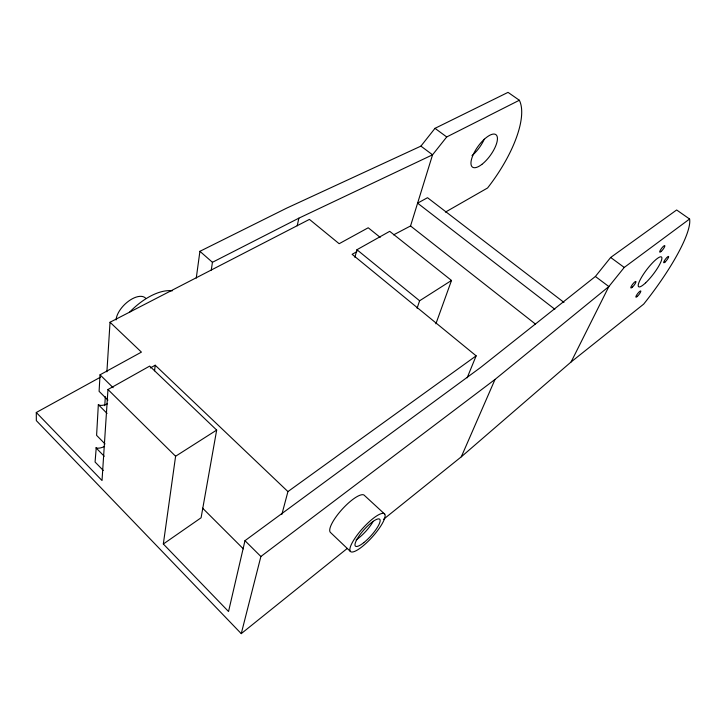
<?xml version="1.0" encoding="UTF-8"?>
<svg xmlns="http://www.w3.org/2000/svg" width="726" height="726" viewBox="0 0 726 726"><rect width="100%" height="100%" fill="white"/><g stroke="black" fill="none" stroke-linecap="round" stroke-linejoin="round"><path stroke-width="1.09" d="M104.562 446.445A17.687 7.941 -42.7 0 1 96.213 447.933L95.079 462.017L103.283 470.466M107.394 403.847A18.331 8.721 -43 0 1 99.299 405.19L98.337 404.681L96.594 435.346L105.034 443.913M380.188 237.366L368.218 227.764L339.151 243.709L309.439 219.388L110.034 322.244L141.425 352.119L100.034 374.816L99.099 391.341L107.929 400.099M104.762 405.662L105.334 396.641M106.903 371.839L110.034 322.244M383.528 519.308L461.3 456.817L571.117 361.947L643.663 304.14A90.242 19.548 -52.3 0 0 689.591 219.016L676.641 209.977L610.666 257.467L595.384 276.479L480.548 367.519L244.971 540.688L228.536 611.519L163.332 544.001L201.093 517.774L216.675 430.073L149.674 366.095L107.965 389.517L102.021 480.53L36.3 412.486L100.515 377.157M154.574 370.814L155.183 365.214L150.264 367.982M196.265 278.076L199.913 251.314L286.652 208.144L420.917 146.117L434.992 128.339L508.037 92.365L519.344 100.252A84.234 32.643 -53.8 0 1 487.554 187.998L445.428 212.11M163.332 544.001L175.601 456.246L216.675 430.073M211.284 270.072L212.437 262.295L298.858 218.172L432.56 154.81L446.717 136.951L519.344 100.252M297.215 225.813L298.858 218.172M36.3 412.486L36.336 420.617L241.25 633.635L260.888 556.506L495.032 379.426L608.86 286.552L624.242 267.44L689.591 219.016M281.86 514.407L287.932 491.584L476.138 355.84L352.128 254.327L356.947 251.613M354.896 257.331L356.947 249.726L389.708 231.331L451.499 280.454L435.89 323.805M393.583 234.861L410.544 225.968L432.56 154.81L420.917 146.117M417.087 308.241L419.61 300.773L451.499 280.454M467.154 377.819L476.138 355.84M461.3 456.817L495.032 379.426M571.117 361.947L608.86 286.552L595.384 276.479M241.25 633.635L347.291 548.42M434.992 128.339L446.717 136.951M610.666 257.467L624.242 267.44M563.966 302.415L427.514 197.699L417.604 203.153L554.846 309.249M410.544 225.968L535.407 324.032M356.947 249.726L419.61 300.773M199.913 251.314L212.437 262.295M384.744 514.144A25.374 6.452 -48 0 0 355.631 537.213A25.374 6.452 -48 0 0 362.083 546.714A25.374 6.452 -48 0 0 384.744 514.144L364.597 495.586A25.147 6.961 -47.7 0 0 342.944 508.427A25.147 6.961 -47.7 0 0 330.375 532.376L350.395 551.442M155.183 365.214L287.932 491.584M100.034 374.816L113.138 387.693M107.965 389.517L175.601 456.246M244.971 540.688L260.888 556.506M202.581 508.146L243.355 548.865M98.337 404.681L107.049 413.384M95.896 447.733L104.217 456.246M484.269 139.174A19.929 7.814 -54.4 0 1 472 155.618M373.228 521.295A18.086 4.701 -47.9 0 1 356.085 539.89M129.691 312.089A45.847 22.869 -44.8 0 1 172.207 290.872M116.06 319.939A19.484 10.064 -44.5 0 1 128.665 301.09A19.484 10.064 -44.5 0 1 145.726 298.332M645.668 282.786A18.749 3.984 -52.5 0 0 661.767 257.394A18.749 3.984 -52.5 0 0 642.719 275.381A18.749 3.984 -52.5 0 0 645.668 282.786M661.304 251.332A4.111 0.889 -52.8 0 0 664.835 245.724A4.111 0.889 -52.8 0 0 660.696 249.617A4.111 0.889 -52.8 0 0 661.304 251.332M665.216 261.904A3.957 0.826 -52.7 0 0 668.628 256.532A3.957 0.826 -52.7 0 0 664.653 260.307A3.957 0.826 -52.7 0 0 665.216 261.904M637.464 296.281A3.929 0.826 -52.2 0 0 640.795 291.026A3.929 0.826 -52.2 0 0 636.747 294.892A3.929 0.826 -52.2 0 0 637.464 296.281M632.5 287.051A4.084 0.889 -52.4 0 0 635.94 281.561A4.084 0.889 -52.4 0 0 631.729 285.545A4.084 0.889 -52.4 0 0 632.5 287.051M481.864 164.394A20.019 7.623 -54.2 0 0 496.648 135.417A20.019 7.623 -54.2 0 0 474.078 152.832A20.019 7.623 -54.2 0 0 481.864 164.394M363.771 542.658A18.123 4.61 -48 0 0 379.87 519.435A18.123 4.61 -48 0 0 359.043 536.006A18.123 4.61 -48 0 0 363.771 542.658"/></g></svg>
